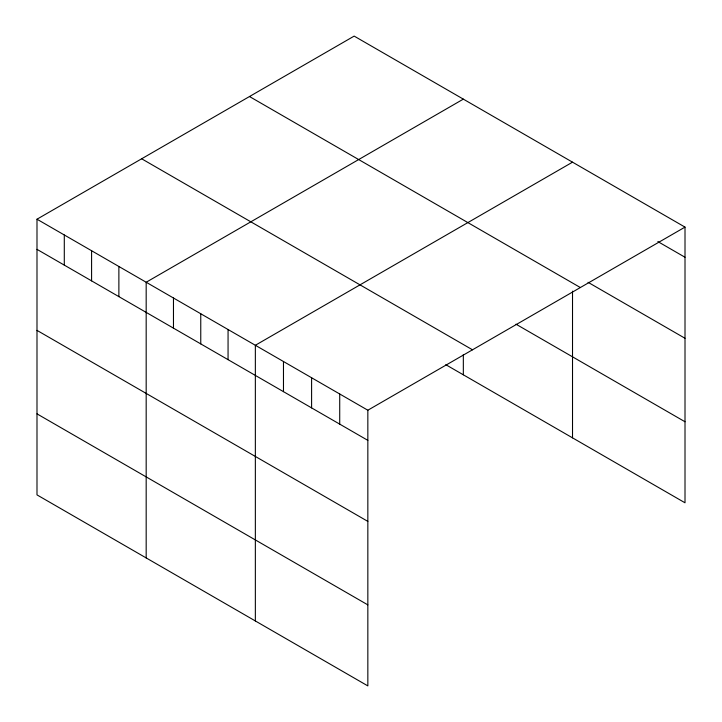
<?xml version="1.0" encoding="UTF-8"?>
<svg xmlns="http://www.w3.org/2000/svg" width="722" height="722" viewBox="0 0 722 722"><rect width="100%" height="100%" fill="white"/><g stroke="black" fill="none" stroke-linecap="round" stroke-linejoin="round"><path stroke-width="1.08" d="M36.993 219.208L367.841 410.222L367.841 685.9L36.993 494.886L36.993 219.208L354.159 36.1L685.007 227.114L685.007 502.792L445.79 364.682M463.334 99.131L146.178 282.248L146.178 557.926M572.519 162.17L255.353 345.278L255.353 620.956M367.841 410.222L685.007 227.114M657.85 241.572L685.007 257.249M588.033 282.293L685.007 338.275M249.496 96.531L580.344 287.536M515.977 324.178L685.007 421.756M141.656 158.786L472.504 349.8M36.993 249.352L367.841 440.366M36.993 330.378L367.841 521.392M36.993 413.859L367.841 604.874M572.519 291.147L572.519 437.848M463.334 354.556L463.334 374.808M339.719 393.986L339.719 424.13M311.597 377.75L311.597 407.894M283.475 361.514L283.475 391.658M228.062 329.521L228.062 359.664M200.761 313.763L200.761 343.898M173.47 298.005L173.47 328.14M118.877 266.49L118.877 296.625M91.586 250.733L91.586 280.867M64.294 234.975L64.294 265.109"/></g></svg>
